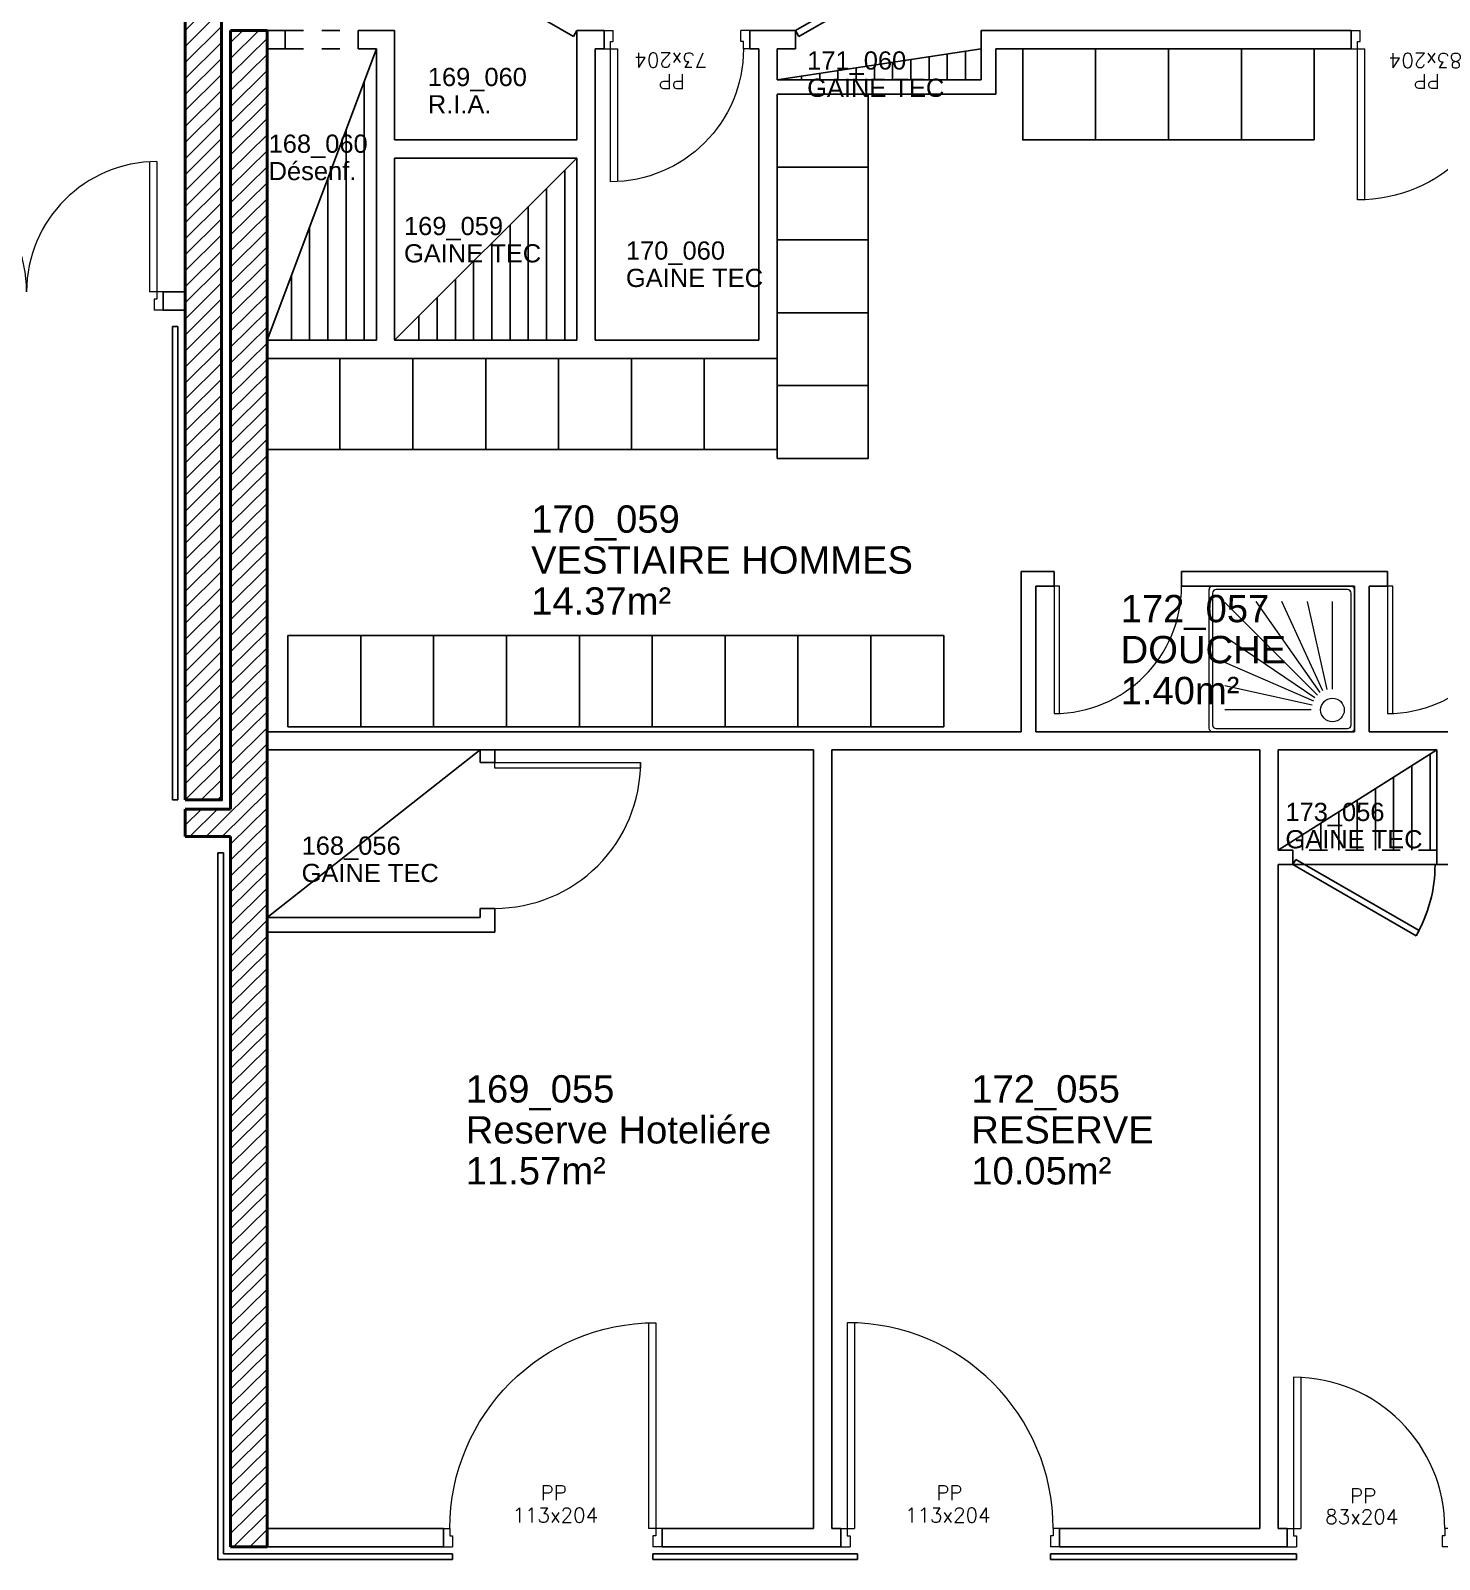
# Model space of a CAD drawing. Header units: metres. Extents: x 143.8 to 210.8, y 45.3 to 115.9.
# Drawn here: x 166.1 to 173.83, y 52.25 to 60.65 of the extents above; entities that cross this region are included whole.
import ezdxf
from ezdxf.enums import TextEntityAlignment as Align

# ---------------------------------------------------------------- set-up
doc = ezdxf.new("R2010")
doc.units = ezdxf.units.M
doc.header["$LTSCALE"] = 0.6
doc.header["$MEASUREMENT"] = 0
doc.linetypes.add('CACHÉ', pattern=[0.25, 0.125, -0.125])
doc.linetypes.add('CONTINU', pattern=[0])
doc.layers.get('0').update_dxf_attribs({"linetype": 'CONTINUOUS'})
for name, color, linetype in [('009 main courant', 181, 'CONTINUOUS'), ('A_AGENC', 204, 'CONTINUOUS'), ('A_EQMP', 142, 'CONTINUOUS'), ('A_Etiqu_Gaine', 8, 'CONTINUOUS'), ('A_Etiqu_Gaine_code', 8, 'CONTINUOUS'), ('A_Etiqu_Local', 8, 'CONTINUOUS'), ('A_HACH_STRUC', 7, 'CONTINUOUS'), ('A_MUR_CLOIS', 8, 'CONTINU')]:
    doc.layers.add(name, color=color, linetype=linetype)
for name, color, linetype, lineweight in [('A_MURS_STRU', 7, 'CONTINU', 40), ('A_PORTE', 8, 'CONTINU', 0), ('A_SANI', 5, 'CONTINU', 0)]:
    doc.layers.add(name, color=color, linetype=linetype, lineweight=lineweight)
doc.styles.add('Attribut', font='arial.ttf')
doc.styles.add('ROMANS8', font='romans8', dxfattribs={"height": 10})

# ---------------------------------------------------------------- blocks, each defined once
blk = doc.blocks.new('A_Etiqu_Local')
at = {"style": 'Attribut', "flags": 1}
for tag, p in [('CODE_HOPITAL', (-0.4463, 1.632)), ('CODE_SITE', (-0.4463, 1.407)), ('CODE_BATIMENT', (-0.4463, 1.182)), ('CODE_SECTEUR', (-0.4463, 0.957)), ('CODE_ETAGE', (-0.4463, 0.732)), ('NOM_NORMALISE', (-0.4463, -0.843)), ('SECTEUR_ACTIVITE', (-0.4463, -1.068)), ('SOUS_SECTEUR_ACTIVITE', (-0.4463, -1.293)), ('VOLUME', (-0.4463, -1.518)), ('SERVICE', (-0.4463, -1.743)), ('CODE_UG', (-0.4463, -1.968)), ('CODE_UA', (-0.4463, -2.193)), ('CODE_POLE', (-0.4463, -2.418)), ('OCCUPANT_EXTERNE', (-0.4463, -2.643)), ('DISPONIBILITE', (-0.4463, -2.868)), ('ACCES_HANDICAPES', (-0.4463, -3.093)), ('NATURE_SOL', (-0.4463, -3.318)), ('RISQUE_LABORATOIRE', (-0.4463, -3.543)), ('AMIANTE', (-0.4463, -3.768))]:
    blk.add_attdef(tag, p, '', height=0.15, dxfattribs=at)
at = {"layer": 'A_Etiqu_Local', "style": 'Attribut'}
for tag, p in [('CODE_PIECE', (-0.4463, 0.282)), ('NOM_USAGE', (-0.4463, 0.057)), ('SURFACE', (-0.4463, -0.168))]:
    blk.add_attdef(tag, p, '', height=0.15, dxfattribs=at)
blk = doc.blocks.new('A_Etiqu_Gaine')
at = {"style": 'Attribut', "flags": 1}
for tag, p in [('CODE_HOPITAL', (-0.4323, 0.8651)), ('CODE_SITE', (-0.4323, 0.7151)), ('CODE_BATIMENT', (-0.4323, 0.5651)), ('CODE_SECTEUR', (-0.4323, 0.4151)), ('CODE_ETAGE', (-0.4323, 0.2651)), ('NOM_NORMALISE', (-0.4323, -0.3349)), ('SECTEUR_ACTIVITE', (-0.4323, -0.4849)), ('SOUS_SECTEUR_ACTIVITE', (-0.4323, -0.6349)), ('SURFACE', (-0.4323, -0.7849)), ('CODE_UG', (-0.4323, -0.9349)), ('CODE_POLE', (-0.4323, -1.0849)), ('AMIANTE', (-0.4323, -1.2349))]:
    blk.add_attdef(tag, p, '', height=0.1, dxfattribs=at)
at = {"layer": 'A_Etiqu_Gaine', "style": 'Attribut'}
blk.add_attdef('NOM_USAGE', (-0.4323, -0.1849), '', height=0.1, dxfattribs=at)
at = {"layer": 'A_Etiqu_Gaine_code', "style": 'Attribut'}
blk.add_attdef('CODE_PIECE', (-0.4323, -0.0349), '', height=0.1, dxfattribs=at)
blk = doc.blocks.new('P140bt10')
for p, q in [((0.035, 0.815), (0.035, 0.1)), ((0.075, 0.8139), (0.075, 0.1)), ((1.425, 0.8139), (1.425, 0.1)), ((1.465, 0.815), (1.465, 0.1)), ((0, 0.1), (0, 0)), ((0, 0.1), (0.035, 0.1)), ((0.035, 0.1), (0.075, 0.1)), ((0.035, 0.1), (0.035, 0.06)), ((1.465, 0.1), (1.425, 0.1)), ((1.465, 0.1), (1.465, 0.06)), ((1.5, 0.1), (1.465, 0.1)), ((1.5, 0.1), (1.5, 0)), ((0, 0), (0.05, 0)), ((0.035, 0.06), (0.05, 0.06)), ((0.05, 0.06), (0.05, 0)), ((1.465, 0.06), (1.45, 0.06)), ((1.45, 0.06), (1.45, 0)), ((1.5, 0), (1.45, 0))]:
    blk.add_line(p, q)
for centre, start, end in [((0.035, 0.1), 0, 90), ((1.465, 0.1), 90, 180)]:
    blk.add_arc(centre, 0.715, start, end)
at = {"style": 'ROMANS8'}
for tag, p in [('DEF', (0.372, 0.2395)), ('DIM', (0.3671, 0.1221))]:
    blk.add_attdef(tag, text='', height=0.08, dxfattribs=at).set_placement(p, align=Align.CENTER)
blk = doc.blocks.new('BATI-10')
for p, q in [((0, 0.1), (0, 0)), ((0, 0.1), (0.035, 0.1)), ((0.035, 0.1), (0.035, 0.06)), ((0, 0), (0.05, 0)), ((0.035, 0.06), (0.05, 0.06)), ((0.05, 0.06), (0.05, 0))]:
    blk.add_line(p, q)
blk = doc.blocks.new('P110bt10')
for p, q in [((0.035, 1.23), (0.035, 0.1)), ((0.075, 1.2293), (0.075, 0.1)), ((0.035, 0.1), (0.075, 0.1))]:
    blk.add_line(p, q)
blk.add_arc((0.035, 0.1), 1.13, 0, 90)
blk.add_blockref('BATI-10', (0, 0))
at = {"xscale": -1}
blk.add_blockref('BATI-10', (1.2, 0), dxfattribs=at)
at = {"style": 'ROMANS8'}
for tag, p in [('DEF', (0.5949, 0.2559)), ('DIM', (0.5864, 0.1335))]:
    blk.add_attdef(tag, text='', height=0.08, dxfattribs=at).set_placement(p, align=Align.CENTER)
blk = doc.blocks.new('P80bt10')
for p, q in [((0.035, 0.93), (0.035, 0.1)), ((0.075, 0.929), (0.075, 0.1)), ((0, 0.1), (0, 0)), ((0, 0.1), (0.035, 0.1)), ((0.035, 0.1), (0.075, 0.1)), ((0.035, 0.1), (0.035, 0.06)), ((0.865, 0.1), (0.865, 0.06)), ((0.9, 0.1), (0.865, 0.1)), ((0.9, 0.1), (0.9, 0)), ((0, 0), (0.05, 0)), ((0.035, 0.06), (0.05, 0.06)), ((0.05, 0.06), (0.05, 0)), ((0.865, 0.06), (0.85, 0.06)), ((0.85, 0.06), (0.85, 0)), ((0.9, 0), (0.85, 0))]:
    blk.add_line(p, q)
blk.add_arc((0.035, 0.1), 0.83, 0, 90)
at = {"style": 'ROMANS8'}
for tag, p in [('DEF', (0.4163, 0.239)), ('DIM', (0.4087, 0.1245))]:
    blk.add_attdef(tag, text='', height=0.08, dxfattribs=at).set_placement(p, align=Align.CENTER)
blk = doc.blocks.new('P70bt10')
for p, q in [((0.035, 0.83), (0.035, 0.1)), ((0.075, 0.8289), (0.075, 0.1)), ((0, 0.1), (0, 0)), ((0, 0.1), (0.035, 0.1)), ((0.035, 0.1), (0.075, 0.1)), ((0.035, 0.1), (0.035, 0.06)), ((0.8, 0.1), (0.765, 0.1)), ((0.765, 0.1), (0.765, 0.06)), ((0.8, 0.1), (0.8, 0)), ((0, 0), (0.05, 0)), ((0.035, 0.06), (0.05, 0.06)), ((0.05, 0.06), (0.05, 0)), ((0.75, 0.06), (0.75, 0)), ((0.765, 0.06), (0.75, 0.06)), ((0.8, 0), (0.75, 0))]:
    blk.add_line(p, q)
blk.add_arc((0.035, 0.1), 0.73, 0, 90)
at = {"style": 'ROMANS8'}
for tag, p in [('DEF', (0.372, 0.2395)), ('DIM', (0.3671, 0.1221))]:
    blk.add_attdef(tag, text='', height=0.08, dxfattribs=at).set_placement(p, align=Align.CENTER)

msp = doc.modelspace()

# ---------------------------------------------------------------- hatches: boundary and pattern name
at = {"layer": 'A_HACH_STRUC'}
h = msp.add_hatch(dxfattribs=at)
h.set_pattern_fill('ANSI31', color=8, scale=0.5, angle=359.76959, style=0)
h.set_pattern_definition([(44.7696, (166.949854, 56.421157), (-0.0440161, 0.0443715), [])])
h.paths.add_polyline_path([(167.1499, 60.7211), (167.0499, 60.7211), (166.9499, 60.7211), (166.9499, 56.4212), (167.1499, 56.4212)])
h = msp.add_hatch(dxfattribs=at)
h.set_pattern_fill('ANSI31', color=8, scale=0.5, angle=359.76959, style=0)
h.set_pattern_definition([(44.7696, (166.949854, 52.321), (-0.0440161, 0.04437154), [])])
h.paths.add_polyline_path([(167.3999, 60.6461), (167.1999, 60.6461), (167.1999, 56.3712), (166.9499, 56.3712), (166.9499, 56.2212), (167.1999, 56.2212), (167.1999, 52.321), (167.3999, 52.321)])

# ---------------------------------------------------------------- linework, layer by layer
at = {"layer": '009 main courant', "color": 8, "linetype": 'Continuous'}
for p, q in [((166.8799, 59.0214), (166.8799, 56.4212)), ((166.9099, 59.0214), (166.8799, 59.0214)), ((166.9099, 59.0214), (166.9099, 56.4212)), ((166.9099, 56.4212), (166.8799, 56.4212)), ((167.1299, 52.251), (167.1299, 56.1312)), ((167.1599, 56.1312), (167.1299, 56.1312)), ((167.1599, 52.281), (167.1599, 56.1312)), ((168.4181, 52.251), (167.1299, 52.251)), ((168.4181, 52.281), (167.1599, 52.281)), ((168.4181, 52.281), (168.4181, 52.251)), ((170.641, 52.281), (169.5181, 52.281)), ((169.5181, 52.281), (169.5181, 52.251)), ((170.641, 52.251), (169.5181, 52.251)), ((170.641, 52.281), (170.641, 52.251)), ((171.6998, 52.251), (171.6998, 52.281)), ((173.0498, 52.281), (171.6998, 52.281)), ((173.0498, 52.251), (171.6998, 52.251)), ((173.0498, 52.281), (173.0498, 52.251))]:
    msp.add_line(p, q, dxfattribs=at)
at = {"layer": 'A_AGENC', "color": 8, "linetype": 'Continuous'}
for p, q in [((171.1864, 61.158), (170.2998, 60.6461)), ((170.319, 60.6128), (171.2056, 61.1247)), ((169.0816, 60.6142), (168.2134, 61.1154)), ((169.1003, 60.6467), (169.0816, 60.6142)), ((170.2998, 60.6461), (170.319, 60.6128)), ((173.0298, 56.0661), (173.0465, 56.0951)), ((173.0465, 56.0951), (173.7231, 55.7044)), ((173.82, 56.0661), (172.9498, 56.0661)), ((173.7064, 55.6754), (173.0298, 56.0661)), ((173.7231, 55.7044), (173.7064, 55.6754))]:
    msp.add_line(p, q, dxfattribs=at)
msp.add_arc((173.0298, 56.0661), 0.7813, 330.00002, 0.00001, dxfattribs=at)
at = {"layer": 'A_EQMP', "color": 8, "linetype": 'Continuous'}
msp.add_line((170.1998, 58.2963), (170.1998, 59.4963), dxfattribs=at)
for points in [[(171.948, 60.0461), (171.548, 60.0461), (171.548, 60.5461), (171.948, 60.5461)], [(172.348, 60.0461), (171.948, 60.0461), (171.948, 60.5461), (172.348, 60.5461)], [(172.748, 60.0461), (172.348, 60.0461), (172.348, 60.5461), (172.748, 60.5461)], [(173.148, 60.0461), (172.748, 60.0461), (172.748, 60.5461), (173.148, 60.5461)], [(170.1998, 59.8963), (170.1998, 60.2963), (170.6998, 60.2963), (170.6998, 59.8963)], [(170.1998, 59.4963), (170.1998, 59.8963), (170.6998, 59.8963), (170.6998, 59.4963)]]:
    msp.add_lwpolyline(points, close=True, dxfattribs=at)
for points in [[(170.1998, 59.4963), (170.6998, 59.4963)], [(170.6998, 59.4963), (170.6998, 58.2963), (170.1998, 58.2963)], [(170.1998, 59.0963), (170.6998, 59.0963)], [(170.1999, 58.3461), (167.3999, 58.3461), (167.3999, 58.8461), (170.1999, 58.8461)], [(167.7999, 58.3461), (167.7999, 58.8461)], [(168.1999, 58.3461), (168.1999, 58.8461)], [(168.5999, 58.3461), (168.5999, 58.8461)], [(168.9999, 58.3461), (168.9999, 58.8461)], [(169.3999, 58.3461), (169.3999, 58.8461)], [(169.7999, 58.3461), (169.7999, 58.8461)], [(170.1998, 58.6963), (170.6998, 58.6963)], [(171.1141, 56.8235), (167.5141, 56.8235), (167.5141, 57.3235), (171.1141, 57.3235)], [(167.9141, 56.8235), (167.9141, 57.3235)], [(168.3141, 56.8235), (168.3141, 57.3235)], [(168.7141, 56.8235), (168.7141, 57.3235)], [(169.1141, 56.8235), (169.1141, 57.3235)], [(169.5141, 56.8235), (169.5141, 57.3235)], [(169.9141, 56.8235), (169.9141, 57.3235)], [(170.3141, 56.8235), (170.3141, 57.3235)], [(170.7141, 56.8235), (170.7141, 57.3235)], [(171.1141, 57.3235), (171.1141, 56.8235)]]:
    msp.add_lwpolyline(points, dxfattribs=at)
at = {"layer": 'A_MUR_CLOIS', "color": 8, "linetype": 'Continuous'}
for p, q in [((167.3999, 60.6461), (167.4999, 60.6461)), ((167.4999, 60.5461), (167.4999, 60.6461)), ((167.9, 60.5461), (167.9, 60.6461)), ((167.9, 60.6461), (168.1, 60.6461)), ((168.1, 60.0461), (168.1, 60.6461)), ((169.1, 60.0461), (169.1, 60.6461)), ((169.1, 60.6461), (169.2498, 60.6461)), ((169.2498, 60.5461), (169.2498, 60.6461)), ((170.0498, 60.5461), (170.0498, 60.6461)), ((170.0498, 60.6461), (170.2998, 60.6461)), ((170.2998, 60.5461), (170.2998, 60.6461)), ((171.3198, 60.6461), (171.4498, 60.6461)), ((171.3198, 60.3763), (171.3198, 60.6461)), ((171.4498, 60.6461), (173.3498, 60.6461)), ((173.3498, 60.5461), (173.3498, 60.6461)), ((167.3999, 58.9461), (168, 60.5461)), ((167.3999, 60.5461), (167.4999, 60.5461)), ((167.9, 60.5461), (168, 60.5461)), ((168, 58.9461), (168, 60.5461)), ((169.2, 58.9461), (169.2, 60.5461)), ((169.2, 60.5461), (169.2499, 60.5461)), ((170.0498, 60.5461), (170.0998, 60.5461)), ((170.0998, 58.9461), (170.0998, 60.5461)), ((170.1998, 60.3763), (171.3198, 60.5461)), ((170.1998, 60.5461), (170.2998, 60.5461)), ((170.1998, 60.3763), (170.1998, 60.5461)), ((171.2335, 60.533), (171.2335, 60.3763)), ((171.3998, 60.5461), (171.4498, 60.5461)), ((171.3998, 60.2963), (171.3998, 60.5461)), ((171.4498, 60.5461), (173.3498, 60.5461)), ((170.7335, 60.4572), (170.7335, 60.3763)), ((170.8335, 60.4724), (170.8335, 60.3763)), ((170.9335, 60.4875), (170.9335, 60.3763)), ((171.0335, 60.5027), (171.0335, 60.3763)), ((171.1335, 60.5178), (171.1335, 60.3763)), ((167.9336, 60.3691), (167.9336, 58.9461)), ((170.1998, 60.3763), (171.3198, 60.3763)), ((170.3335, 60.3966), (170.3335, 60.3763)), ((170.4335, 60.4117), (170.4335, 60.3763)), ((170.5335, 60.4269), (170.5335, 60.3763)), ((170.6335, 60.442), (170.6335, 60.3763)), ((170.1998, 60.2963), (171.3998, 60.2963)), ((170.1998, 58.8461), (170.1998, 60.2963)), ((167.8336, 60.1024), (167.8336, 58.9461)), ((169.1, 60.0461), (168.1, 60.0461)), ((168.1, 58.9461), (169.1, 59.9461)), ((168.1, 58.9461), (168.1, 59.9461)), ((169.1, 59.9461), (168.1, 59.9461)), ((169.1, 58.9461), (169.1, 59.9461)), ((169.0337, 59.8798), (169.0337, 58.9461)), ((167.7336, 59.8358), (167.7336, 58.9461)), ((168.9337, 59.7798), (168.9337, 58.9461)), ((168.8337, 59.6798), (168.8337, 58.9461)), ((167.6336, 59.5692), (167.6336, 58.9461)), ((168.7337, 59.5798), (168.7337, 58.9461)), ((168.6337, 59.4798), (168.6337, 58.9461)), ((168.5337, 59.3798), (168.5337, 58.9461)), ((167.5336, 59.3026), (167.5336, 58.9461)), ((168.4337, 59.2798), (168.4337, 58.9461)), ((168.3337, 59.1798), (168.3337, 58.9461)), ((168.2337, 59.0798), (168.2337, 58.9461)), ((168, 58.9461), (167.3999, 58.9461)), ((169.1, 58.9461), (168.1, 58.9461)), ((170.0998, 58.9461), (169.2, 58.9461)), ((170.1998, 58.8461), (167.3999, 58.8461)), ((171.5395, 57.6756), (171.5395, 56.7961)), ((171.7195, 57.6756), (171.5395, 57.6756)), ((171.7195, 57.5956), (171.7195, 57.6756)), ((172.4195, 57.5956), (172.4195, 57.6756)), ((173.5496, 57.6756), (172.4195, 57.6756)), ((173.5496, 57.5956), (173.5496, 57.6756)), ((171.6195, 57.5956), (171.6195, 56.7961)), ((171.7195, 57.5956), (171.6195, 57.5956)), ((173.3696, 57.5956), (172.4195, 57.5956)), ((173.3696, 57.5956), (173.3696, 56.7961)), ((173.4496, 57.5956), (173.4496, 56.7961)), ((173.5496, 57.5956), (173.4496, 57.5956)), ((171.5395, 56.7961), (167.3999, 56.7961)), ((173.3696, 56.7961), (171.6195, 56.7961)), ((175.1998, 56.7961), (173.4496, 56.7961)), ((170.3998, 56.6961), (167.3999, 56.6961)), ((167.3999, 55.7758), (168.5698, 56.6961)), ((168.5698, 56.6961), (168.5698, 56.6261)), ((168.6498, 56.6961), (168.6498, 56.6261)), ((170.3998, 52.421), (170.3998, 56.6961)), ((170.4998, 52.421), (170.4998, 56.6961)), ((172.8498, 56.6961), (170.4998, 56.6961)), ((172.8498, 52.421), (172.8498, 56.6961)), ((172.9498, 56.1461), (173.82, 56.6961)), ((173.82, 56.6961), (172.9498, 56.6961)), ((172.9498, 56.1461), (172.9498, 56.6961)), ((173.7835, 56.673), (173.7835, 56.1461)), ((173.82, 56.0661), (173.82, 56.6961)), ((168.5698, 56.6261), (168.6498, 56.6261)), ((173.6835, 56.6098), (173.6835, 56.1461)), ((173.5835, 56.5466), (173.5835, 56.1461)), ((173.3835, 56.4211), (173.3835, 56.1461)), ((173.4835, 56.4834), (173.4835, 56.1461)), ((173.2835, 56.357), (173.2835, 56.1461)), ((173.1835, 56.2938), (173.1835, 56.1461)), ((173.0835, 56.2306), (173.0835, 56.1461)), ((172.9498, 52.421), (172.9498, 56.0661)), ((173.9, 56.0661), (173.82, 56.0661)), ((168.5698, 55.7758), (167.3999, 55.7758)), ((168.5698, 55.8261), (168.6498, 55.8261)), ((168.5698, 55.8261), (168.5698, 55.7758)), ((168.6498, 55.8261), (168.6498, 55.6958)), ((168.6498, 55.6958), (167.3999, 55.6958)), ((167.3999, 52.421), (168.3681, 52.421)), ((168.3681, 52.421), (168.3681, 52.321)), ((169.5681, 52.421), (170.3998, 52.421)), ((169.5681, 52.421), (169.5681, 52.321)), ((170.4998, 52.421), (170.5498, 52.421)), ((170.5498, 52.421), (170.5498, 52.321)), ((171.7498, 52.421), (172.8498, 52.421)), ((171.7498, 52.421), (171.7498, 52.321)), ((172.9498, 52.421), (172.9998, 52.421)), ((172.9998, 52.421), (172.9998, 52.321)), ((167.3999, 52.321), (168.3681, 52.321)), ((169.5681, 52.321), (170.5498, 52.321)), ((171.7498, 52.321), (172.9998, 52.321))]:
    msp.add_line(p, q, dxfattribs=at)
at = {"layer": 'A_MUR_CLOIS', "color": 8, "linetype": 'CACHÉ'}
for p, q in [((167.4999, 60.6461), (168, 60.6461)), ((167.4999, 60.5461), (167.9, 60.5461)), ((173.82, 56.1461), (172.9498, 56.1461))]:
    msp.add_line(p, q, dxfattribs=at)
at = {"layer": 'A_MUR_CLOIS', "color": 8, "linetype": 'Continuous'}
msp.add_lwpolyline([(166.8299, 59.2114), (166.9499, 59.2114), (166.9499, 59.1114), (166.8299, 59.1114)], close=True, dxfattribs=at)
msp.add_lwpolyline([(172.9498, 56.1461), (173.0298, 56.1461), (173.0298, 56.0661), (172.9498, 56.0661)], dxfattribs=at)
at = {"layer": 'A_MURS_STRU', "color": 8, "linetype": 'Continuous'}
for p, q in [((167.1999, 60.6461), (167.3999, 60.6461)), ((167.1999, 60.6461), (167.1999, 56.3712)), ((167.3999, 60.6461), (167.3999, 52.321)), ((167.1999, 56.3712), (166.9499, 56.3712)), ((166.9499, 56.2212), (166.9499, 56.3712)), ((167.1999, 56.2212), (166.9499, 56.2212)), ((167.1999, 56.2212), (167.1999, 52.321)), ((167.3999, 52.321), (167.1999, 52.321))]:
    msp.add_line(p, q, dxfattribs=at)
msp.add_lwpolyline([(166.9499, 56.4212), (166.9499, 60.7211), (167.1499, 60.7211), (167.1499, 56.4212)], close=True, dxfattribs=at)
at = {"layer": 'A_PORTE', "color": 8, "linetype": 'Continuous'}
for points in [[(171.7195, 57.5956), (171.7195, 56.8956), (171.7495, 56.8956), (171.7495, 57.5956)], [(173.5496, 57.5956), (173.5496, 56.8956), (173.5796, 56.8956), (173.5796, 57.5956)], [(168.6498, 56.6261), (169.4498, 56.6261), (169.4498, 56.5961), (168.6498, 56.5961)]]:
    msp.add_lwpolyline(points, close=True, dxfattribs=at)
for centre in [(171.7195, 57.5956), (173.5496, 57.5956)]:
    msp.add_arc(centre, 0.7, 270, 0, dxfattribs=at)
at = {"layer": 'A_PORTE', "color": 8}
msp.add_arc((168.6498, 56.6261), 0.8, 270.00003, 0.00004, dxfattribs=at)
at = {"layer": 'A_SANI', "color": 8, "linetype": 'Continuous'}
for p, q in [((173.1795, 57.0106), (172.8285, 57.5103)), ((173.1941, 57.0203), (172.9699, 57.5103)), ((173.2185, 57.0276), (173.1113, 57.5103)), ((173.2478, 57.0301), (173.2478, 57.5103)), ((173.1649, 56.996), (172.6579, 57.5054)), ((173.1503, 56.9813), (172.6579, 57.3177)), ((173.1454, 56.9643), (172.6579, 57.1763)), ((173.1356, 56.9423), (172.6579, 57.0471)), ((173.1308, 56.9155), (172.6579, 56.9155))]:
    msp.add_line(p, q, dxfattribs=at)
for points in [[(172.5902, 57.5955, 0.436589), (172.5702, 57.5777), (172.5702, 57.5755)], [(172.5701, 57.5777), (172.5701, 56.8161, 0.414214), (172.5901, 56.7961), (173.3496, 56.7961, 0.414214), (173.3696, 56.8161), (173.3696, 57.5756)]]:
    msp.add_lwpolyline(points, format="xyb", dxfattribs=at)
msp.add_lwpolyline([(173.3497, 57.5956), (172.5872, 57.5956)], dxfattribs=at)
msp.add_lwpolyline([(173.3301, 57.5761), (172.6096, 57.5761, 0.414214), (172.5896, 57.5561), (172.5896, 56.8331, 0.414214), (172.6096, 56.8131), (173.3301, 56.8131, 0.414214), (173.3501, 56.8331), (173.3501, 57.5561, 0.414214)], format="xyb", close=True, dxfattribs=at)
msp.add_circle((173.2478, 56.9155), 0.0647, dxfattribs=at)
msp.add_arc((173.3496, 57.5756), 0.02, 359.92179, 89.9218, dxfattribs=at)

# ---------------------------------------------------------------- block references
at = {"layer": 'A_Etiqu_Gaine', "color": 8}
ref = msp.add_blockref('A_Etiqu_Gaine', (170.7968, 60.4668), dxfattribs=at)
ref.add_attrib('CODE_PIECE', '171_060', (170.3644, 60.4319), dxfattribs={"layer": 'A_Etiqu_Gaine_code', "height": 0.1, "style": 'Attribut'})
ref.add_attrib('NOM_USAGE', 'GAINE TEC', (170.3644, 60.2819), dxfattribs={"height": 0.1, "style": 'Attribut'})
ref = msp.add_blockref('A_Etiqu_Gaine', (168.7145, 60.3762), dxfattribs=at)
ref.add_attrib('CODE_PIECE', '169_060', (168.2822, 60.3413), dxfattribs={"layer": 'A_Etiqu_Gaine_code', "height": 0.1, "style": 'Attribut'})
ref.add_attrib('NOM_USAGE', 'R.I.A.', (168.2822, 60.1913), dxfattribs={"height": 0.1, "style": 'Attribut'})
ref = msp.add_blockref('A_Etiqu_Gaine', (167.8406, 60.0098), dxfattribs=at)
ref.add_attrib('CODE_PIECE', '168_060', (167.4083, 59.9749), dxfattribs={"layer": 'A_Etiqu_Gaine_code', "height": 0.1, "style": 'Attribut'})
ref.add_attrib('NOM_USAGE', 'Désenf.', (167.4083, 59.8249), dxfattribs={"height": 0.1, "style": 'Attribut'})
ref = msp.add_blockref('A_Etiqu_Gaine', (168.5838, 59.5578), dxfattribs=at)
ref.add_attrib('CODE_PIECE', '169_059', (168.1514, 59.5229), dxfattribs={"layer": 'A_Etiqu_Gaine_code', "height": 0.1, "style": 'Attribut'})
ref.add_attrib('NOM_USAGE', 'GAINE TEC', (168.1514, 59.3729), dxfattribs={"height": 0.1, "style": 'Attribut'})
ref = msp.add_blockref('A_Etiqu_Gaine', (169.8019, 59.423), dxfattribs=at)
ref.add_attrib('CODE_PIECE', '170_060', (169.3696, 59.3881), dxfattribs={"layer": 'A_Etiqu_Gaine_code', "height": 0.1, "style": 'Attribut'})
ref.add_attrib('NOM_USAGE', 'GAINE TEC', (169.3696, 59.2381), dxfattribs={"height": 0.1, "style": 'Attribut'})
ref = msp.add_blockref('A_Etiqu_Gaine', (173.4219, 56.3405), dxfattribs=at)
ref.add_attrib('CODE_PIECE', '173_056', (172.9896, 56.3056), dxfattribs={"layer": 'A_Etiqu_Gaine_code', "height": 0.1, "style": 'Attribut'})
ref.add_attrib('NOM_USAGE', 'GAINE TEC', (172.9896, 56.1556), dxfattribs={"height": 0.1, "style": 'Attribut'})
ref = msp.add_blockref('A_Etiqu_Gaine', (168.0219, 56.1553), dxfattribs=at)
ref.add_attrib('CODE_PIECE', '168_056', (167.5895, 56.1205), dxfattribs={"layer": 'A_Etiqu_Gaine_code', "height": 0.1, "style": 'Attribut'})
ref.add_attrib('NOM_USAGE', 'GAINE TEC', (167.5895, 55.9705), dxfattribs={"height": 0.1, "style": 'Attribut'})
at = {"layer": 'A_Etiqu_Local', "color": 8}
ref = msp.add_blockref('A_Etiqu_Local', (169.2959, 57.607), dxfattribs=at)
ref.add_attrib('CODE_PIECE', '170_059', (168.8496, 57.8889), dxfattribs={"height": 0.15, "style": 'Attribut'})
ref.add_attrib('NOM_USAGE', 'VESTIAIRE HOMMES', (168.8496, 57.6639), dxfattribs={"height": 0.15, "style": 'Attribut'})
ref.add_attrib('SURFACE', '14.37m²', (168.8496, 57.4389), dxfattribs={"height": 0.15, "style": 'Attribut'})
ref = msp.add_blockref('A_Etiqu_Local', (172.5316, 57.1152), dxfattribs=at)
ref.add_attrib('CODE_PIECE', '172_057', (172.0853, 57.3972), dxfattribs={"height": 0.15, "style": 'Attribut'})
ref.add_attrib('NOM_USAGE', 'DOUCHE', (172.0853, 57.1722), dxfattribs={"height": 0.15, "style": 'Attribut'})
ref.add_attrib('SURFACE', '1.40m²', (172.0853, 56.9472), dxfattribs={"height": 0.15, "style": 'Attribut'})
ref = msp.add_blockref('A_Etiqu_Local', (168.9368, 54.478), dxfattribs=at)
ref.add_attrib('CODE_PIECE', '169_055', (168.4905, 54.7599), dxfattribs={"height": 0.15, "style": 'Attribut'})
ref.add_attrib('NOM_USAGE', 'Reserve Hoteliére', (168.4905, 54.5349), dxfattribs={"height": 0.15, "style": 'Attribut'})
ref.add_attrib('SURFACE', '11.57m²', (168.4905, 54.3099), dxfattribs={"height": 0.15, "style": 'Attribut'})
ref = msp.add_blockref('A_Etiqu_Local', (171.7118, 54.478), dxfattribs=at)
ref.add_attrib('CODE_PIECE', '172_055', (171.2654, 54.7599), dxfattribs={"height": 0.15, "style": 'Attribut'})
ref.add_attrib('NOM_USAGE', 'RESERVE', (171.2654, 54.5349), dxfattribs={"height": 0.15, "style": 'Attribut'})
ref.add_attrib('SURFACE', '10.05m²', (171.2654, 54.3099), dxfattribs={"height": 0.15, "style": 'Attribut'})
at = {"layer": 'A_PORTE', "color": 8}
ref = msp.add_blockref('P70bt10', (169.2498, 60.6461), dxfattribs=dict(at, xscale=-1, rotation=180))
ref.add_attrib('DEF', 'PP', dxfattribs={"layer": '0', "height": 0.08, "rotation": 180, "style": 'ROMANS8'}).set_placement((169.6218, 60.4066), align=Align.CENTER)
ref.add_attrib('DIM', '73x204', dxfattribs={"layer": '0', "height": 0.08, "rotation": 180, "style": 'ROMANS8'}).set_placement((169.6169, 60.524), align=Align.CENTER)
ref = msp.add_blockref('P80bt10', (173.3498, 60.6461), dxfattribs=dict(at, xscale=-1, rotation=180))
ref.add_attrib('DEF', 'PP', dxfattribs={"layer": '0', "height": 0.08, "rotation": 180, "style": 'ROMANS8'}).set_placement((173.7661, 60.4071), align=Align.CENTER)
ref.add_attrib('DIM', '83x204', dxfattribs={"layer": '0', "height": 0.08, "rotation": 180, "style": 'ROMANS8'}).set_placement((173.7584, 60.5216), align=Align.CENTER)
for name, p, values in [('P140bt10', (165.3299, 59.1114), {'DEF': 'PP', 'DIM': '140x204'}), ('P110bt10', (170.5498, 52.321), {'DEF': 'PP', 'DIM': '113x204'}), ('P80bt10', (172.9998, 52.321), {'DEF': 'PP', 'DIM': '83x204'})]:
    msp.add_blockref(name, p, dxfattribs=at).add_auto_attribs(values)
ref = msp.add_blockref('P110bt10', (169.5681, 52.321), dxfattribs=dict(at, xscale=-1))
ref.add_attrib('DEF', 'PP', dxfattribs={"layer": '0', "height": 0.08, "style": 'ROMANS8'}).set_placement((168.9733, 52.5769), align=Align.CENTER)
ref.add_attrib('DIM', '113x204', dxfattribs={"layer": '0', "height": 0.08, "style": 'ROMANS8'}).set_placement((168.9817, 52.4545), align=Align.CENTER)

doc.saveas('drawing.dxf')
